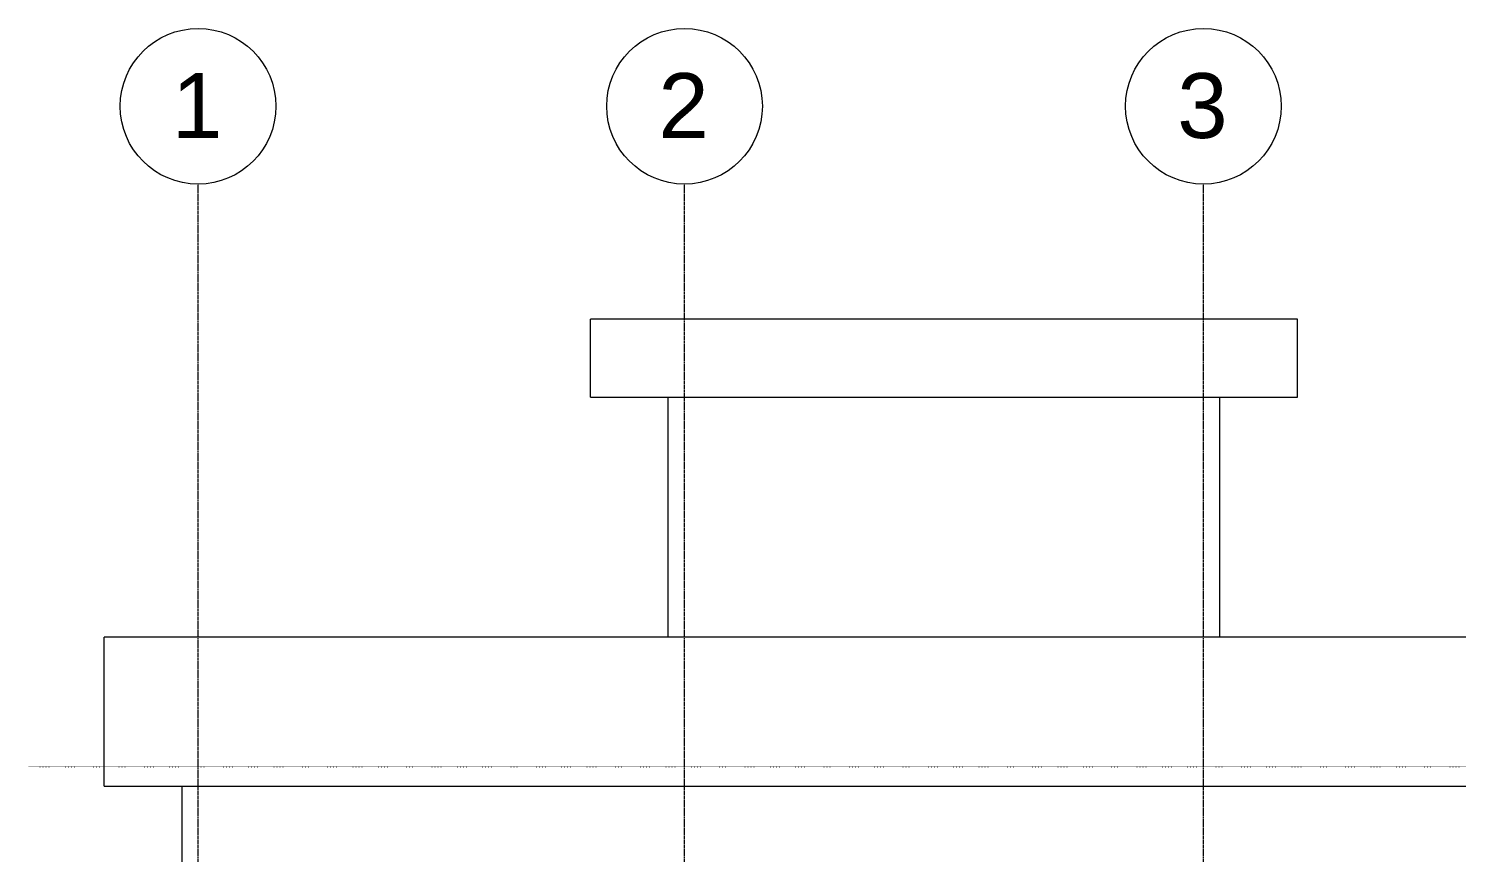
# Model space of a CAD drawing. Header units: millimetres. Extents: x -22696 to 333987, y -7117 to 2643871.
# Drawn here: x 140545 to 151552, y 6738 to 13093 of the extents above; entities that cross this region are included whole.
import ezdxf

# ---------------------------------------------------------------- set-up
doc = ezdxf.new("R2010")
doc.units = ezdxf.units.MM
doc.linetypes.add('Dot 2mm', pattern=[2, 0, -2])
doc.linetypes.add('Grid Line', pattern=[22.225, 12.7, -3.175, 3.175, -3.175])
for name, color, linetype, lineweight in [('A_Center_Line', 7, 'Continuous', 9), ('A_Col_Ele', 7, 'Continuous', 18), ('A_level', 7, 'Continuous', 9), ('A_Wall_Ele', 7, 'Continuous', 9)]:
    doc.layers.add(name, color=color, linetype=linetype, lineweight=lineweight)
doc.styles.add('Arial_4', font='arial.ttf', dxfattribs={"height": 500})

# ---------------------------------------------------------------- blocks, each defined once
blk = doc.blocks.new('Grid - MM_Grid Head - Circle-325942-East Elevation')
at = {"layer": 'A_Center_Line'}
blk.add_circle((11750, 12805), 600, dxfattribs=at)

msp = doc.modelspace()

# ---------------------------------------------------------------- linework, layer by layer
at = {"layer": 'A_Center_Line', "color": 8, "linetype": 'Grid Line'}
for p, q in [((141851.4, -754.8), (141851.4, 11892.6)), ((145601.4, -754.8), (145601.4, 11892.6)), ((149601.4, -754.8), (149601.4, 11892.6))]:
    msp.add_line(p, q, dxfattribs=at)
at = {"layer": 'A_Col_Ele', "color": 7}
msp.add_line((141726.4, 7250), (141726.4, -450), dxfattribs=at)
at = {"layer": 'A_level', "linetype": 'Dot 2mm'}
msp.add_line((140544.7, 7400), (156341.5, 7400), dxfattribs=at)
at = {"layer": 'A_Wall_Ele', "color": 7}
for p, q in [((144876.4, 10250), (144876.4, 10850)), ((150326.4, 10850), (144876.4, 10850)), ((150326.4, 10250), (150326.4, 10850)), ((144876.4, 10250), (150326.4, 10250)), ((145476.4, 8400), (145476.4, 10250)), ((149726.4, 10250), (149726.4, 8400)), ((141126.4, 7250), (141126.4, 8400)), ((154326.4, 8400), (141126.4, 8400)), ((141126.4, 7250), (154326.4, 7250))]:
    msp.add_line(p, q, dxfattribs=at)

# ---------------------------------------------------------------- block references
at = {"layer": 'A_Center_Line'}
for p in [(130101.4, -311.9), (133851.4, -311.9), (137851.4, -311.9)]:
    msp.add_blockref('Grid - MM_Grid Head - Circle-325942-East Elevation', p, dxfattribs=at)

# ---------------------------------------------------------------- texts
at = {"layer": 'A_Center_Line', "char_height": 500, "width": 481.012, "attachment_point": 1, "style": 'Arial_4'}
for s, insert in [('1', (141649.8, 12748.5)), ('2', (145399.8, 12748.5)), ('3', (149399.8, 12748.5))]:
    msp.add_mtext(s, dxfattribs=dict(at, insert=insert))

doc.saveas('drawing.dxf')
